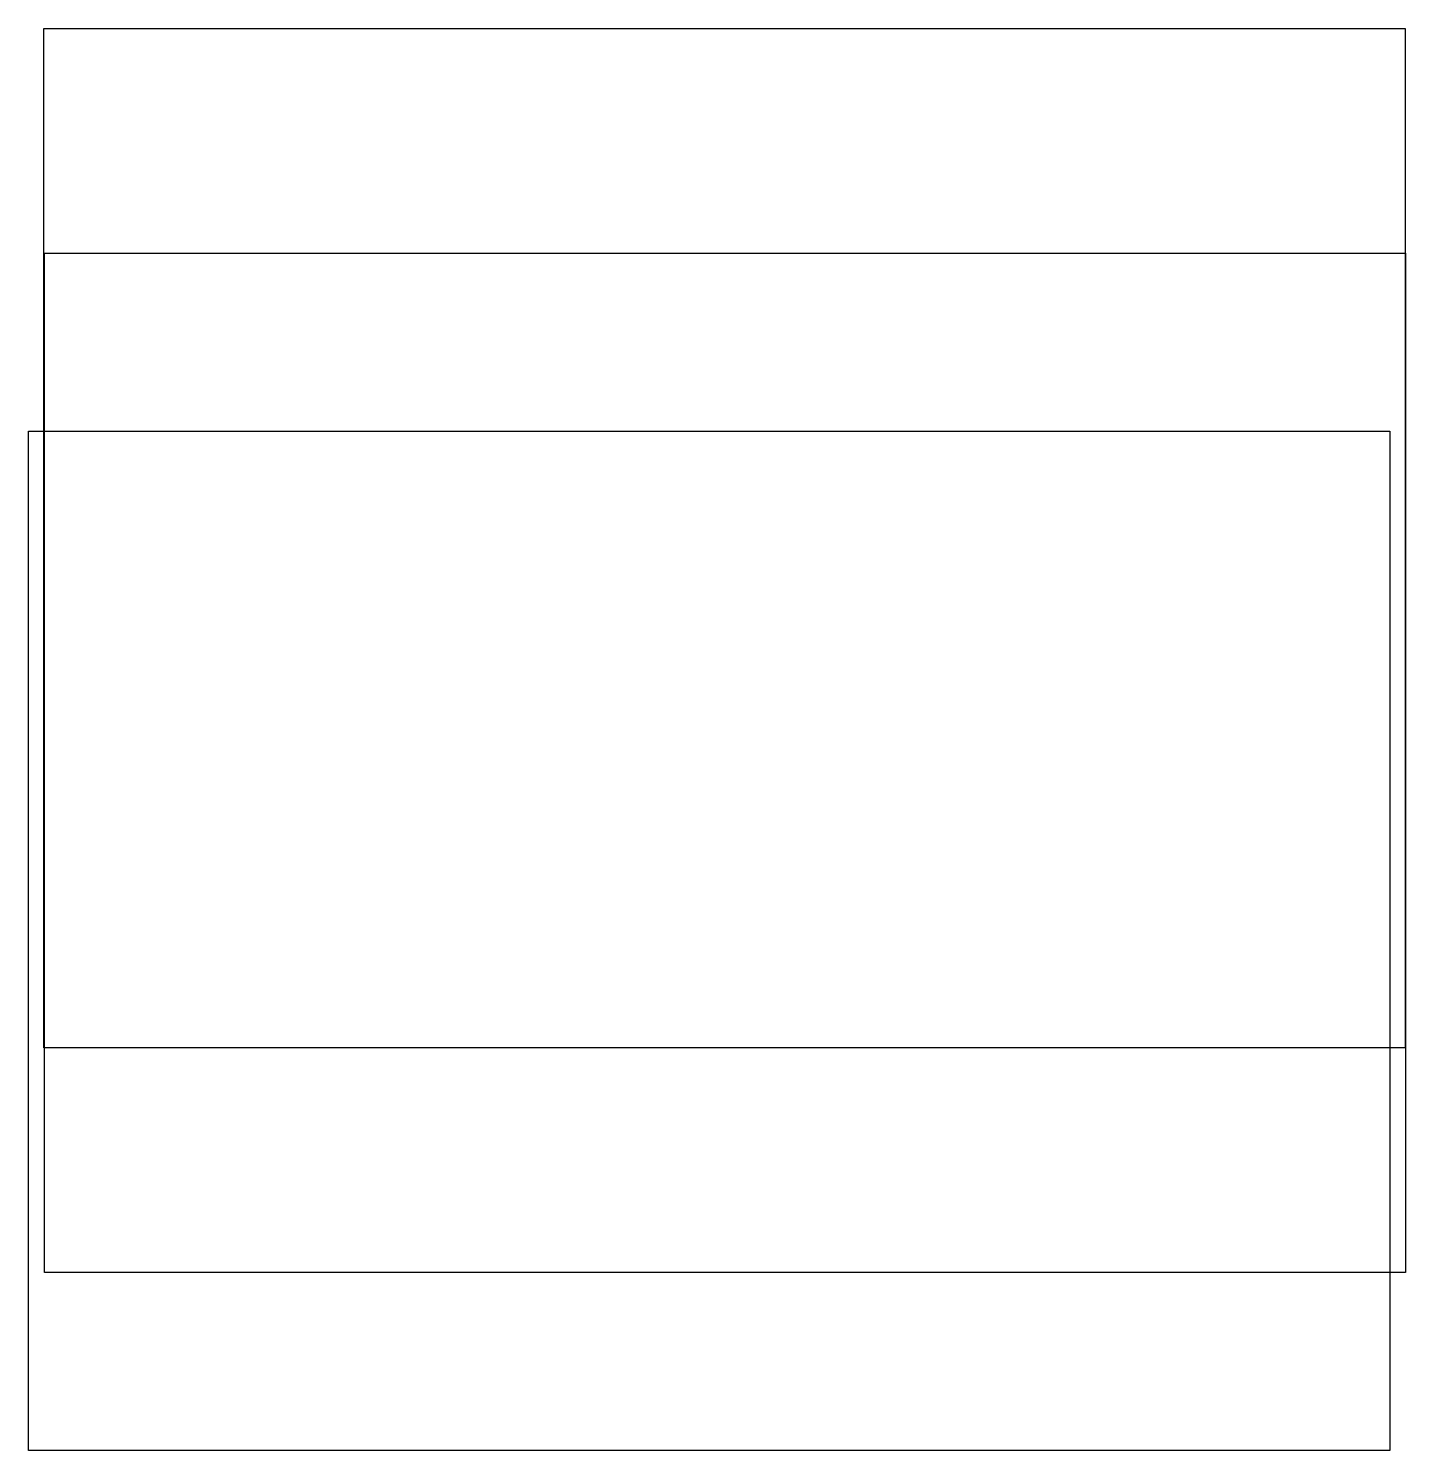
# Model space of a CAD drawing. Header units: inches. Extents: x 19.79 to 20.8, y 13.23 to 14.27.
import ezdxf

# ---------------------------------------------------------------- set-up
doc = ezdxf.new("R2010")
doc.units = ezdxf.units.IN
doc.header["$MEASUREMENT"] = 0
picture_1 = doc.add_image_def('image1.tif', size_in_pixel=(2040, 1528))
picture_2 = doc.add_image_def('image2.tif', size_in_pixel=(2040, 1528))
picture_3 = doc.add_image_def('image3.tif', size_in_pixel=(2040, 1528))

msp = doc.modelspace()

# ---------------------------------------------------------------- pictures from other files: only their frames are drawn
image = msp.add_image(picture_3, insert=(19.8032, 13.5225), size_in_units=(1, 0.749))
image.dxf.flags = 7
image = msp.add_image(picture_2, insert=(19.8036, 13.3575), size_in_units=(1, 0.749))
image.dxf.flags = 7
image = msp.add_image(picture_1, insert=(19.7919, 13.2266), size_in_units=(1, 0.749))
image.dxf.flags = 7

doc.saveas('drawing.dxf')
